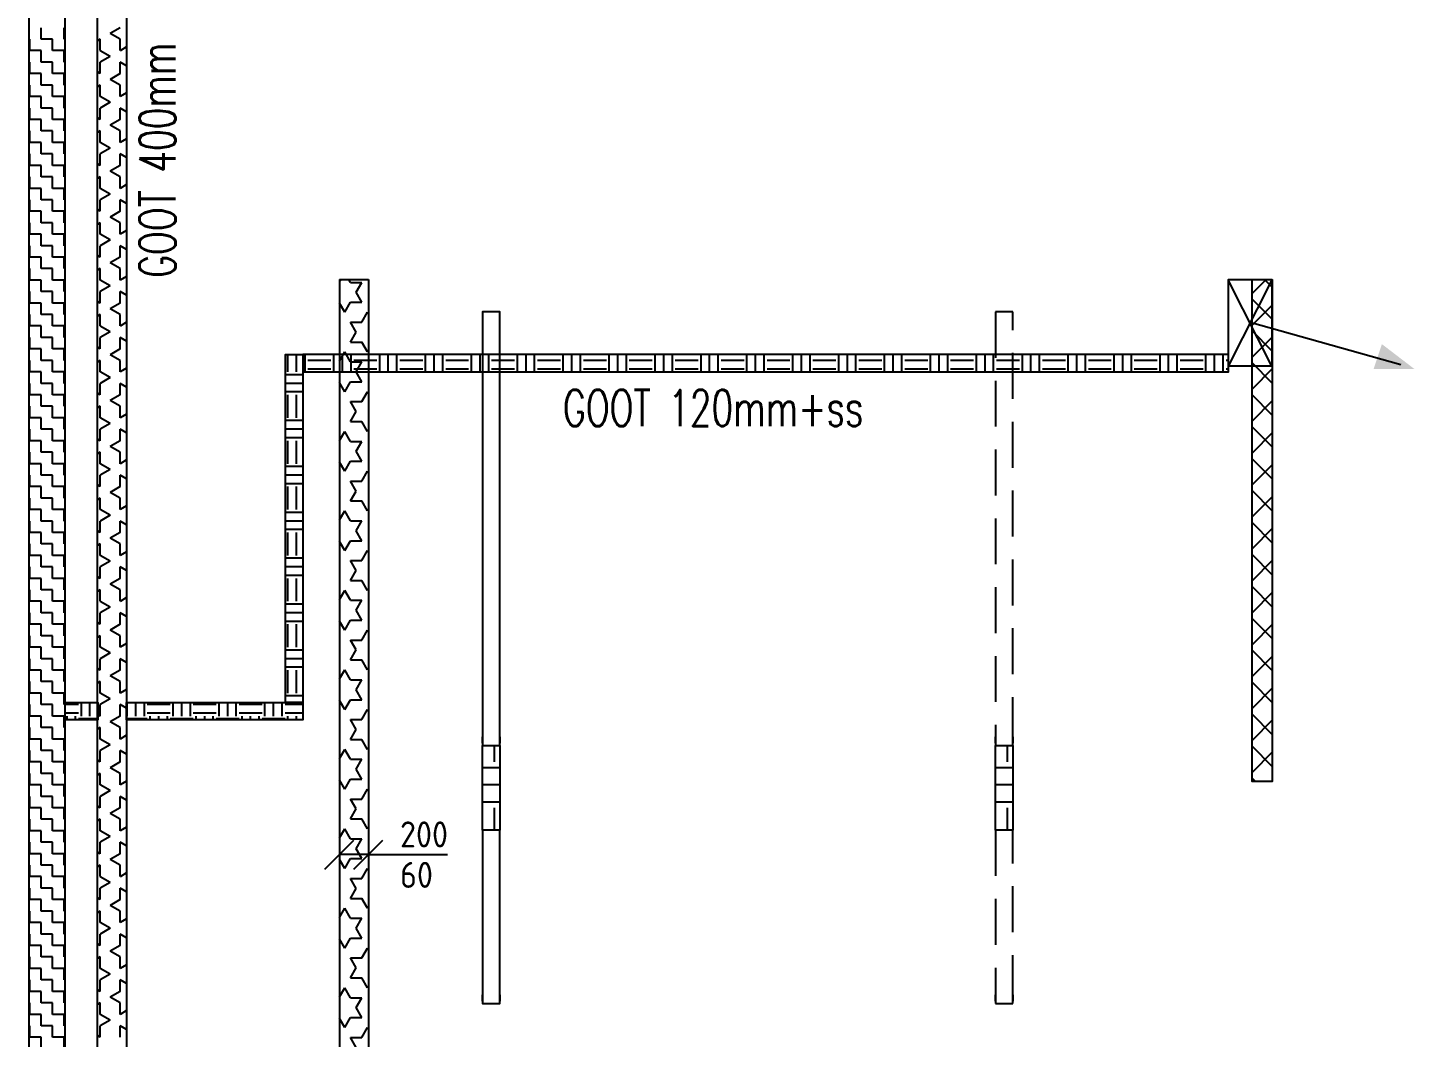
# Model space of a CAD drawing. Header units: millimetres. Extents: x -3262 to 109714, y 0 to 217318.
# Drawn here: x 57907 to 67498, y 182205 to 189190 of the extents above; entities that cross this region are included whole.
import ezdxf

# ---------------------------------------------------------------- set-up
doc = ezdxf.new("R2010")
doc.units = ezdxf.units.MM
doc.header["$LTSCALE"] = 100
doc.linetypes.add('HIDDEN2', pattern=[4.7625, 3.175, -1.5875])
for name, color, linetype in [('ByLayer', 2, 'Continuous'), ('EL6131--_ENERGIEBEDR (1996)', 2, 'Continuous'), ('EL6131--_GEBOUWINST (1996)', 2, 'Continuous'), ('EL6131--_KG_D', 3, 'Continuous'), ('EM6131--_KG', 1, 'Continuous')]:
    doc.layers.add(name, color=color, linetype=linetype)
doc.styles.add('CofelyArial', font='arial.ttf')
doc.styles.add('ROMANS', font='ROMANS', dxfattribs={"width": 0.7})
doc.styles.add('STABICAD-018', font='ISOCP.SHX', dxfattribs={"height": 1.8})

# ---------------------------------------------------------------- blocks, each defined once
blk = doc.blocks.new('*X62')
at = {"color": 0}
for p, q in [((27025.1, 8905.5), (27049.4, 8929.8)), ((27228.4, 8789.8), (27088.4, 8929.8)), ((27130.4, 8789.8), (27270.4, 8929.8)), ((27449.4, 8789.8), (27309.4, 8929.8)), ((27351.4, 8789.8), (27491.4, 8929.8)), ((27670.4, 8789.8), (27530.4, 8929.8)), ((27572.3, 8789.8), (27712.3, 8929.8)), ((27891.3, 8789.8), (27751.3, 8929.8)), ((27793.3, 8789.8), (27933.3, 8929.8)), ((28112.3, 8789.8), (27972.3, 8929.8)), ((28014.3, 8789.8), (28154.3, 8929.8)), ((28333.3, 8789.8), (28193.3, 8929.8)), ((28235.3, 8789.8), (28375.3, 8929.8)), ((28554.3, 8789.8), (28414.3, 8929.8)), ((28456.2, 8789.8), (28596.2, 8929.8)), ((28775.2, 8789.8), (28635.2, 8929.8)), ((28677.2, 8789.8), (28817.2, 8929.8)), ((28996.2, 8789.8), (28856.2, 8929.8)), ((28898.2, 8789.8), (29038.2, 8929.8)), ((29217.2, 8789.8), (29077.2, 8929.8)), ((29119.1, 8789.8), (29259.1, 8929.8)), ((29438.1, 8789.8), (29298.1, 8929.8)), ((29340.1, 8789.8), (29480.1, 8929.8)), ((29659.1, 8789.8), (29519.1, 8929.8)), ((29561.1, 8789.8), (29701.1, 8929.8)), ((29880.1, 8789.8), (29740.1, 8929.8)), ((29782.1, 8789.8), (29922.1, 8929.8)), ((30101.1, 8789.8), (29961.1, 8929.8)), ((30003, 8789.8), (30143, 8929.8)), ((30322, 8789.8), (30182, 8929.8)), ((30224, 8789.8), (30364, 8929.8)), ((30500.1, 8832.7), (30403, 8929.8)), ((30445, 8789.8), (30500.1, 8844.9))]:
    blk.add_line(p, q, dxfattribs=at)
blk = doc.blocks.new('PIJL-UIT')
at = {"layer": 'ByLayer', "color": 2}
blk.add_line((0, 0), (2.92, 10.41), dxfattribs=at)
blk.add_solid([(3.228, 11.35), (1.515, 9.111), (3.239, 8.536)], dxfattribs=at)
blk = doc.blocks.new('NV-1')
at = {"layer": 'ByLayer'}
for p, q in [((0, 4), (7.91, 0)), ((0, 0), (7.91, 4))]:
    blk.add_line(p, q, dxfattribs=at)
blk.add_lwpolyline([(0, 0), (8, 0), (8, 4), (0, 4)], close=True, dxfattribs=at)
blk = doc.blocks.new('*X85')
at = {"color": 0}
for p, q in [((26709.7, 13734.7), (26709.7, 13854.7)), ((26828.8, 13734.7), (26828.8, 13854.7)), ((26947.8, 13734.7), (26947.8, 13854.7)), ((26516.4, 13771.6), (26670, 13771.6)), ((26987.5, 13771.6), (27101.4, 13771.6))]:
    blk.add_line(p, q, dxfattribs=at)
blk = doc.blocks.new('*X107')
at = {"color": 0}
for p, q in [((27285.2, 16172.7), (27285.2, 16316.1)), ((27305, 16311.6), (27399.1, 16311.6)), ((27305, 16252), (27399.1, 16252)), ((27279.1, 16152.8), (27305, 16152.8)), ((27305, 16192.5), (27399.1, 16192.5)), ((27324.8, 16013.9), (27324.8, 16172.7)), ((27384.4, 16013.9), (27384.4, 16172.7)), ((27279.1, 16093.3), (27305, 16093.3)), ((27279.1, 16033.8), (27305, 16033.8)), ((27285.2, 15855.2), (27285.2, 16013.9)), ((27305, 15994.1), (27399.1, 15994.1)), ((27305, 15934.5), (27399.1, 15934.5)), ((27279.1, 15835.3), (27305, 15835.3)), ((27305, 15875), (27399.1, 15875)), ((27324.8, 15696.4), (27324.8, 15855.2)), ((27384.4, 15696.4), (27384.4, 15855.2)), ((27279.1, 15775.8), (27305, 15775.8)), ((27279.1, 15716.2), (27305, 15716.2)), ((27285.2, 15537.7), (27285.2, 15696.4)), ((27305, 15676.6), (27399.1, 15676.6)), ((27305, 15617), (27399.1, 15617)), ((27305, 15557.5), (27399.1, 15557.5)), ((27324.8, 15378.9), (27324.8, 15537.7)), ((27384.4, 15378.9), (27384.4, 15537.7)), ((27279.1, 15517.8), (27305, 15517.8)), ((27279.1, 15458.3), (27305, 15458.3)), ((27279.1, 15398.8), (27305, 15398.8)), ((27285.2, 15220.2), (27285.2, 15378.9)), ((27305, 15359.1), (27399.1, 15359.1)), ((27305, 15299.5), (27399.1, 15299.5)), ((27279.1, 15200.3), (27305, 15200.3)), ((27305, 15240), (27399.1, 15240)), ((27324.8, 15097.1), (27324.8, 15220.2)), ((27384.4, 15097.1), (27384.4, 15220.2)), ((27443.9, 15097.1), (27443.9, 15217.1)), ((27463.8, 15200.3), (27622.5, 15200.3)), ((27642.3, 15097.1), (27642.3, 15217.1)), ((27701.9, 15097.1), (27701.9, 15217.1)), ((27761.4, 15097.1), (27761.4, 15217.1)), ((27781.2, 15200.3), (27940, 15200.3)), ((27959.8, 15097.1), (27959.8, 15217.1)), ((28019.4, 15097.1), (28019.4, 15217.1)), ((28078.9, 15097.1), (28078.9, 15217.1)), ((28098.8, 15200.3), (28257.5, 15200.3)), ((28277.3, 15097.1), (28277.3, 15217.1)), ((28336.9, 15097.1), (28336.9, 15217.1)), ((28396.4, 15097.1), (28396.4, 15217.1)), ((28416.2, 15200.3), (28575, 15200.3)), ((28594.8, 15097.1), (28594.8, 15217.1)), ((28654.4, 15097.1), (28654.4, 15217.1)), ((28713.9, 15097.1), (28713.9, 15217.1)), ((28733.8, 15200.3), (28892.5, 15200.3)), ((28912.3, 15097.1), (28912.3, 15217.1)), ((28971.9, 15097.1), (28971.9, 15217.1)), ((29031.4, 15097.1), (29031.4, 15217.1)), ((29051.2, 15200.3), (29210, 15200.3)), ((29229.8, 15097.1), (29229.8, 15217.1)), ((29289.4, 15097.1), (29289.4, 15217.1)), ((29348.9, 15097.1), (29348.9, 15217.1)), ((29368.8, 15200.3), (29527.5, 15200.3)), ((29547.3, 15097.1), (29547.3, 15217.1)), ((29606.9, 15097.1), (29606.9, 15217.1)), ((29666.4, 15097.1), (29666.4, 15217.1)), ((29686.2, 15200.3), (29805.8, 15200.3)), ((27279.1, 15140.8), (27305, 15140.8)), ((27463.8, 15140.8), (27622.5, 15140.8)), ((27781.2, 15140.8), (27940, 15140.8)), ((28098.8, 15140.8), (28257.5, 15140.8)), ((28416.2, 15140.8), (28575, 15140.8)), ((28733.8, 15140.8), (28892.5, 15140.8)), ((29051.2, 15140.8), (29210, 15140.8)), ((29368.8, 15140.8), (29527.5, 15140.8)), ((29686.2, 15140.8), (29805.8, 15140.8)), ((29686.2, 15081.2), (29805.8, 15081.2)), ((29706.1, 14902.7), (29706.1, 15061.4)), ((29765.6, 14902.7), (29765.6, 15061.4)), ((29685.8, 15041.6), (29686.2, 15041.6)), ((29685.8, 14982), (29686.2, 14982)), ((29685.8, 14922.5), (29686.2, 14922.5)), ((29686.2, 14882.8), (29805.8, 14882.8)), ((29686.2, 14823.3), (29805.8, 14823.3)), ((29685.8, 14724.1), (29686.2, 14724.1)), ((29686.2, 14763.8), (29805.8, 14763.8)), ((29706.1, 14585.2), (29706.1, 14743.9)), ((29765.6, 14585.2), (29765.6, 14743.9)), ((29685.8, 14664.5), (29686.2, 14664.5)), ((29685.8, 14605), (29686.2, 14605)), ((29686.2, 14565.3), (29805.8, 14565.3)), ((29686.2, 14505.8), (29805.8, 14505.8)), ((29685.8, 14406.6), (29686.2, 14406.6)), ((29686.2, 14446.2), (29805.8, 14446.2)), ((29706.1, 14267.7), (29706.1, 14426.4)), ((29765.6, 14267.7), (29765.6, 14426.4)), ((29685.8, 14347), (29686.2, 14347)), ((29685.8, 14287.5), (29686.2, 14287.5)), ((29686.2, 14247.8), (29805.8, 14247.8)), ((29686.2, 14188.3), (29805.8, 14188.3)), ((29686.2, 14128.8), (29805.8, 14128.8)), ((29706.1, 13950.2), (29706.1, 14108.9)), ((29765.6, 13950.2), (29765.6, 14108.9)), ((29685.8, 14089.1), (29686.2, 14089.1)), ((29685.8, 14029.5), (29686.2, 14029.5)), ((29685.8, 13970), (29686.2, 13970)), ((29686.2, 13930.3), (29805.8, 13930.3)), ((29686.2, 13870.8), (29805.8, 13870.8)), ((29686.2, 13811.2), (29805.8, 13811.2)), ((29685.8, 13771.6), (29686.2, 13771.6)), ((29706.1, 13632.7), (29706.1, 13791.4)), ((29765.6, 13632.7), (29765.6, 13791.4)), ((29685.8, 13712), (29686.2, 13712)), ((29685.8, 13652.5), (29686.2, 13652.5)), ((29686.2, 13612.8), (29805.8, 13612.8)), ((29686.2, 13553.3), (29805.8, 13553.3)), ((29685.8, 13454.1), (29686.2, 13454.1)), ((29686.2, 13493.8), (29805.8, 13493.8)), ((29706.1, 13315.2), (29706.1, 13473.9)), ((29765.6, 13315.2), (29765.6, 13473.9)), ((29685.8, 13394.5), (29686.2, 13394.5)), ((29685.8, 13335), (29686.2, 13335)), ((29686.2, 13295.3), (29805.8, 13295.3)), ((29686.2, 13235.8), (29805.8, 13235.8)), ((29686.2, 13176.2), (29805.8, 13176.2)), ((29706.1, 12997.7), (29706.1, 13156.4)), ((29765.6, 12997.7), (29765.6, 13156.4)), ((29685.8, 13136.6), (29686.2, 13136.6)), ((29685.8, 13077), (29686.2, 13077)), ((29685.8, 13017.5), (29686.2, 13017.5)), ((29686.2, 12977.8), (29805.8, 12977.8)), ((29686.2, 12918.3), (29805.8, 12918.3)), ((29686.2, 12858.8), (29805.8, 12858.8)), ((29685.8, 12819.1), (29686.2, 12819.1)), ((29685.8, 12759.5), (29686.2, 12759.5)), ((29706.1, 12680.2), (29706.1, 12838.9)), ((29765.6, 12680.2), (29765.6, 12838.9)), ((29685.8, 12700), (29686.2, 12700)), ((29686.2, 12660.3), (29805.8, 12660.3)), ((29686.2, 12600.8), (29805.8, 12600.8)), ((29685.8, 12501.6), (29686.2, 12501.6)), ((29686.2, 12541.2), (29805.8, 12541.2)), ((29706.1, 12362.7), (29706.1, 12521.4)), ((29765.6, 12362.7), (29765.6, 12521.4)), ((29685.8, 12442), (29686.2, 12442)), ((29685.8, 12382.5), (29686.2, 12382.5)), ((29686.2, 12342.8), (29805.8, 12342.8)), ((29686.2, 12283.3), (29805.8, 12283.3)), ((29685.8, 12184.1), (29686.2, 12184.1)), ((29686.2, 12223.8), (29805.8, 12223.8)), ((29706.1, 12045.2), (29706.1, 12203.9)), ((29765.6, 12045.2), (29765.6, 12203.9)), ((29685.8, 12124.5), (29686.2, 12124.5)), ((29685.8, 12065), (29686.2, 12065)), ((29686.2, 12025.3), (29805.8, 12025.3)), ((29686.2, 11965.8), (29805.8, 11965.8)), ((29686.2, 11906.2), (29805.8, 11906.2)), ((29685.8, 11866.6), (29686.2, 11866.6)), ((29685.8, 11807), (29686.2, 11807)), ((29706.1, 11727.7), (29706.1, 11886.4)), ((29765.6, 11727.7), (29765.6, 11886.4)), ((29685.8, 11747.5), (29686.2, 11747.5)), ((29686.2, 11707.8), (29805.8, 11707.8)), ((29686.2, 11648.3), (29805.8, 11648.3)), ((29685.8, 11549.1), (29686.2, 11549.1)), ((29686.2, 11588.8), (29805.8, 11588.8)), ((29706.1, 11410.2), (29706.1, 11568.9)), ((29765.6, 11410.2), (29765.6, 11568.9)), ((29685.8, 11489.5), (29686.2, 11489.5)), ((29685.8, 11430), (29686.2, 11430)), ((29686.2, 11390.3), (29805.8, 11390.3)), ((29686.2, 11330.8), (29805.8, 11330.8)), ((29685.8, 11231.6), (29686.2, 11231.6)), ((29686.2, 11271.2), (29805.8, 11271.2)), ((29706.1, 11092.7), (29706.1, 11251.4)), ((29765.6, 11092.7), (29765.6, 11251.4)), ((29685.8, 11172), (29686.2, 11172)), ((29685.8, 11112.5), (29686.2, 11112.5)), ((29686.2, 11072.8), (29805.8, 11072.8)), ((29686.2, 11013.3), (29805.8, 11013.3)), ((29686.2, 10953.8), (29805.8, 10953.8)), ((29706.1, 10775.2), (29706.1, 10933.9)), ((29765.6, 10775.2), (29765.6, 10933.9)), ((29685.8, 10914.1), (29686.2, 10914.1)), ((29685.8, 10854.5), (29686.2, 10854.5)), ((29685.8, 10795), (29686.2, 10795)), ((29686.2, 10755.3), (29805.8, 10755.3)), ((29686.2, 10695.8), (29805.8, 10695.8)), ((29685.8, 10596.6), (29686.2, 10596.6)), ((29686.2, 10636.2), (29805.8, 10636.2)), ((29706.1, 10457.7), (29706.1, 10616.4)), ((29765.6, 10457.7), (29765.6, 10616.4)), ((29685.8, 10537), (29686.2, 10537)), ((29685.8, 10477.5), (29686.2, 10477.5)), ((29686.2, 10437.8), (29805.8, 10437.8)), ((29686.2, 10378.3), (29805.8, 10378.3)), ((29685.8, 10279.1), (29686.2, 10279.1)), ((29686.2, 10318.8), (29805.8, 10318.8)), ((29706.1, 10140.2), (29706.1, 10298.9)), ((29765.6, 10140.2), (29765.6, 10298.9)), ((29685.8, 10219.5), (29686.2, 10219.5)), ((29685.8, 10160), (29686.2, 10160)), ((29686.2, 10120.3), (29805.8, 10120.3)), ((29686.2, 10060.8), (29805.8, 10060.8)), ((29686.2, 10001.2), (29805.8, 10001.2)), ((29706.1, 9822.7), (29706.1, 9981.4)), ((29765.6, 9822.7), (29765.6, 9981.4)), ((29685.8, 9961.6), (29686.2, 9961.6)), ((29685.8, 9902), (29686.2, 9902)), ((29685.8, 9842.5), (29686.2, 9842.5)), ((29686.2, 9802.8), (29805.8, 9802.8)), ((29686.2, 9743.3), (29805.8, 9743.3)), ((29685.8, 9644.1), (29686.2, 9644.1)), ((29686.2, 9683.8), (29805.8, 9683.8)), ((29706.1, 9505.2), (29706.1, 9663.9)), ((29765.6, 9505.2), (29765.6, 9663.9)), ((29685.8, 9584.5), (29686.2, 9584.5)), ((29685.8, 9525), (29686.2, 9525)), ((29686.2, 9485.3), (29805.8, 9485.3)), ((29686.2, 9425.8), (29805.8, 9425.8)), ((29685.8, 9326.6), (29686.2, 9326.6)), ((29686.2, 9366.2), (29805.8, 9366.2)), ((29706.1, 9187.7), (29706.1, 9346.4)), ((29765.6, 9187.7), (29765.6, 9346.4)), ((29685.8, 9267), (29686.2, 9267)), ((29685.8, 9207.5), (29686.2, 9207.5)), ((29686.2, 9167.8), (29805.8, 9167.8)), ((29686.2, 9108.3), (29805.8, 9108.3)), ((29686.2, 9048.8), (29805.8, 9048.8)), ((29706.1, 8870.2), (29706.1, 9028.9)), ((29765.6, 8870.2), (29765.6, 9028.9)), ((29685.8, 9009.1), (29686.2, 9009.1)), ((29685.8, 8949.5), (29686.2, 8949.5)), ((29685.8, 8890), (29686.2, 8890)), ((29686.2, 8850.3), (29805.8, 8850.3)), ((29686.2, 8790.8), (29805.8, 8790.8)), ((29686.2, 8731.2), (29805.8, 8731.2)), ((29706.1, 8694.4), (29706.1, 8711.4)), ((29765.6, 8694.4), (29765.6, 8711.4))]:
    blk.add_line(p, q, dxfattribs=at)
blk = doc.blocks.new('*X108')
at = {"color": 0}
for p, q in [((27279.1, 16728.3), (27305, 16728.3)), ((27324.8, 16648.9), (27324.8, 16741.7)), ((27384.4, 16648.9), (27384.4, 16741.7)), ((27279.1, 16668.8), (27305, 16668.8)), ((27285.2, 16516.1), (27285.2, 16648.9)), ((27305, 16629.1), (27399.1, 16629.1)), ((27305, 16569.5), (27399.1, 16569.5))]:
    blk.add_line(p, q, dxfattribs=at)
blk = doc.blocks.new('*X109')
at = {"color": 0}
for p, q in [((25082.5, 16986.2), (25161.9, 16986.2)), ((25082.5, 16906.9), (25082.5, 16986.2)), ((25161.9, 16986.2), (25161.9, 16991.7)), ((25241.2, 16986.2), (25320.6, 16986.2)), ((25241.2, 16906.9), (25241.2, 16986.2)), ((25320.6, 16986.2), (25320.6, 16991.7)), ((25400, 16986.2), (25479.4, 16986.2)), ((25400, 16906.9), (25400, 16986.2)), ((25479.4, 16986.2), (25479.4, 16991.7)), ((25558.8, 16986.2), (25638.1, 16986.2)), ((25558.8, 16906.9), (25558.8, 16986.2)), ((25638.1, 16986.2), (25638.1, 16991.7)), ((25717.5, 16986.2), (25796.9, 16986.2)), ((25717.5, 16906.9), (25717.5, 16986.2)), ((25796.9, 16986.2), (25796.9, 16991.7)), ((25876.2, 16986.2), (25955.6, 16986.2)), ((25876.2, 16906.9), (25876.2, 16986.2)), ((25955.6, 16986.2), (25955.6, 16991.7)), ((26035, 16986.2), (26114.4, 16986.2)), ((26035, 16906.9), (26035, 16986.2)), ((26114.4, 16986.2), (26114.4, 16991.7)), ((26193.8, 16986.2), (26273.1, 16986.2)), ((26193.8, 16906.9), (26193.8, 16986.2)), ((26273.1, 16986.2), (26273.1, 16991.7)), ((26352.5, 16986.2), (26431.9, 16986.2)), ((26352.5, 16906.9), (26352.5, 16986.2)), ((26431.9, 16986.2), (26431.9, 16991.7)), ((26511.2, 16986.2), (26590.6, 16986.2)), ((26511.2, 16906.9), (26511.2, 16986.2)), ((26590.6, 16986.2), (26590.6, 16991.7)), ((26670, 16986.2), (26749.4, 16986.2)), ((26670, 16906.9), (26670, 16986.2)), ((26749.4, 16986.2), (26749.4, 16991.7)), ((26828.8, 16986.2), (26908.1, 16986.2)), ((26828.8, 16906.9), (26828.8, 16986.2)), ((26908.1, 16986.2), (26908.1, 16991.7)), ((26987.5, 16986.2), (27066.9, 16986.2)), ((26987.5, 16906.9), (26987.5, 16986.2)), ((27066.9, 16986.2), (27066.9, 16991.7)), ((27146.2, 16986.2), (27225.6, 16986.2)), ((27146.2, 16906.9), (27146.2, 16986.2)), ((27225.6, 16986.2), (27225.6, 16991.7)), ((27305, 16986.2), (27384.4, 16986.2)), ((27305, 16906.9), (27305, 16986.2)), ((27384.4, 16986.2), (27384.4, 16991.7)), ((27463.8, 16986.2), (27543.1, 16986.2)), ((27463.8, 16906.9), (27463.8, 16986.2)), ((27543.1, 16986.2), (27543.1, 16991.7)), ((27622.5, 16986.2), (27701.9, 16986.2)), ((27622.5, 16906.9), (27622.5, 16986.2)), ((27701.9, 16986.2), (27701.9, 16991.7)), ((27781.2, 16986.2), (27860.6, 16986.2)), ((27781.2, 16906.9), (27781.2, 16986.2)), ((27860.6, 16986.2), (27860.6, 16991.7)), ((27940, 16986.2), (28019.4, 16986.2)), ((27940, 16906.9), (27940, 16986.2)), ((28019.4, 16986.2), (28019.4, 16991.7)), ((28098.8, 16986.2), (28178.1, 16986.2)), ((28098.8, 16906.9), (28098.8, 16986.2)), ((28178.1, 16986.2), (28178.1, 16991.7)), ((28257.5, 16986.2), (28336.9, 16986.2)), ((28257.5, 16906.9), (28257.5, 16986.2)), ((28336.9, 16986.2), (28336.9, 16991.7)), ((28416.2, 16986.2), (28495.6, 16986.2)), ((28416.2, 16906.9), (28416.2, 16986.2)), ((28495.6, 16986.2), (28495.6, 16991.7)), ((28575, 16986.2), (28654.4, 16986.2)), ((28575, 16906.9), (28575, 16986.2)), ((28654.4, 16986.2), (28654.4, 16991.7)), ((28733.8, 16986.2), (28813.1, 16986.2)), ((28733.8, 16906.9), (28733.8, 16986.2)), ((28813.1, 16986.2), (28813.1, 16991.7)), ((28892.5, 16986.2), (28971.9, 16986.2)), ((28892.5, 16906.9), (28892.5, 16986.2)), ((28971.9, 16986.2), (28971.9, 16991.7)), ((29051.2, 16986.2), (29130.6, 16986.2)), ((29051.2, 16906.9), (29051.2, 16986.2)), ((29130.6, 16986.2), (29130.6, 16991.7)), ((29210, 16986.2), (29289.4, 16986.2)), ((29210, 16906.9), (29210, 16986.2)), ((29289.4, 16986.2), (29289.4, 16991.7)), ((29368.8, 16986.2), (29448.1, 16986.2)), ((29368.8, 16906.9), (29368.8, 16986.2)), ((29448.1, 16986.2), (29448.1, 16991.7)), ((29527.5, 16986.2), (29606.9, 16986.2)), ((29527.5, 16906.9), (29527.5, 16986.2)), ((29606.9, 16986.2), (29606.9, 16991.7)), ((29686.2, 16986.2), (29765.6, 16986.2)), ((29686.2, 16906.9), (29686.2, 16986.2)), ((29765.6, 16986.2), (29765.6, 16991.7)), ((29845, 16986.2), (29924.4, 16986.2)), ((29845, 16906.9), (29845, 16986.2)), ((29924.4, 16986.2), (29924.4, 16991.7)), ((30003.8, 16986.2), (30083.1, 16986.2)), ((30003.8, 16906.9), (30003.8, 16986.2)), ((30083.1, 16986.2), (30083.1, 16991.7)), ((30162.5, 16986.2), (30241.9, 16986.2)), ((30162.5, 16906.9), (30162.5, 16986.2)), ((30241.9, 16986.2), (30241.9, 16991.7)), ((30321.2, 16986.2), (30400.6, 16986.2)), ((30321.2, 16906.9), (30321.2, 16986.2)), ((30400.6, 16986.2), (30400.6, 16991.7)), ((30480, 16986.2), (30559.4, 16986.2)), ((30480, 16906.9), (30480, 16986.2)), ((30559.4, 16986.2), (30559.4, 16991.7)), ((30638.8, 16986.2), (30718.1, 16986.2)), ((30638.8, 16906.9), (30638.8, 16986.2)), ((30718.1, 16986.2), (30718.1, 16991.7)), ((30797.5, 16986.2), (30876.9, 16986.2)), ((30797.5, 16906.9), (30797.5, 16986.2)), ((30876.9, 16986.2), (30876.9, 16991.7)), ((30956.2, 16986.2), (31035.6, 16986.2)), ((30956.2, 16906.9), (30956.2, 16986.2)), ((31035.6, 16986.2), (31035.6, 16991.7)), ((31115, 16986.2), (31194.4, 16986.2)), ((31115, 16906.9), (31115, 16986.2)), ((31194.4, 16986.2), (31194.4, 16991.7)), ((31273.8, 16986.2), (31353.1, 16986.2)), ((31273.8, 16906.9), (31273.8, 16986.2)), ((31353.1, 16986.2), (31353.1, 16991.7)), ((31432.5, 16986.2), (31511.9, 16986.2)), ((31432.5, 16906.9), (31432.5, 16986.2)), ((31511.9, 16986.2), (31511.9, 16991.7)), ((31591.2, 16986.2), (31670.6, 16986.2)), ((31591.2, 16906.9), (31591.2, 16986.2)), ((31670.6, 16986.2), (31670.6, 16991.7)), ((31750, 16986.2), (31829.4, 16986.2)), ((31750, 16906.9), (31750, 16986.2)), ((31829.4, 16986.2), (31829.4, 16991.7)), ((31908.8, 16986.2), (31988.1, 16986.2)), ((31908.8, 16906.9), (31908.8, 16986.2)), ((31988.1, 16986.2), (31988.1, 16991.7)), ((25003.1, 16906.9), (25082.5, 16906.9)), ((25161.9, 16906.9), (25241.2, 16906.9)), ((25161.9, 16827.5), (25161.9, 16906.9)), ((25320.6, 16906.9), (25400, 16906.9)), ((25320.6, 16827.5), (25320.6, 16906.9)), ((25479.4, 16906.9), (25558.8, 16906.9)), ((25479.4, 16827.5), (25479.4, 16906.9)), ((25638.1, 16906.9), (25717.5, 16906.9)), ((25638.1, 16827.5), (25638.1, 16906.9)), ((25796.9, 16906.9), (25876.2, 16906.9)), ((25796.9, 16827.5), (25796.9, 16906.9)), ((25955.6, 16906.9), (26035, 16906.9)), ((25955.6, 16827.5), (25955.6, 16906.9)), ((26114.4, 16906.9), (26193.8, 16906.9)), ((26114.4, 16827.5), (26114.4, 16906.9)), ((26273.1, 16906.9), (26352.5, 16906.9)), ((26273.1, 16827.5), (26273.1, 16906.9)), ((26431.9, 16906.9), (26511.2, 16906.9)), ((26431.9, 16827.5), (26431.9, 16906.9)), ((26590.6, 16906.9), (26670, 16906.9)), ((26590.6, 16827.5), (26590.6, 16906.9)), ((26749.4, 16906.9), (26828.8, 16906.9)), ((26749.4, 16827.5), (26749.4, 16906.9)), ((26908.1, 16906.9), (26987.5, 16906.9)), ((26908.1, 16827.5), (26908.1, 16906.9)), ((27066.9, 16906.9), (27146.2, 16906.9)), ((27066.9, 16827.5), (27066.9, 16906.9)), ((27225.6, 16906.9), (27305, 16906.9)), ((27225.6, 16827.5), (27225.6, 16906.9)), ((27384.4, 16906.9), (27463.8, 16906.9)), ((27384.4, 16827.5), (27384.4, 16906.9)), ((27543.1, 16906.9), (27622.5, 16906.9)), ((27543.1, 16827.5), (27543.1, 16906.9)), ((27701.9, 16906.9), (27781.2, 16906.9)), ((27701.9, 16827.5), (27701.9, 16906.9)), ((27860.6, 16906.9), (27940, 16906.9)), ((27860.6, 16827.5), (27860.6, 16906.9)), ((28019.4, 16906.9), (28098.8, 16906.9)), ((28019.4, 16827.5), (28019.4, 16906.9)), ((28178.1, 16906.9), (28257.5, 16906.9)), ((28178.1, 16827.5), (28178.1, 16906.9)), ((28336.9, 16906.9), (28416.2, 16906.9)), ((28336.9, 16827.5), (28336.9, 16906.9)), ((28495.6, 16906.9), (28575, 16906.9)), ((28495.6, 16827.5), (28495.6, 16906.9)), ((28654.4, 16906.9), (28733.8, 16906.9)), ((28654.4, 16827.5), (28654.4, 16906.9)), ((28813.1, 16906.9), (28892.5, 16906.9)), ((28813.1, 16827.5), (28813.1, 16906.9)), ((28971.9, 16906.9), (29051.2, 16906.9)), ((28971.9, 16827.5), (28971.9, 16906.9)), ((29130.6, 16906.9), (29210, 16906.9)), ((29130.6, 16827.5), (29130.6, 16906.9)), ((29289.4, 16906.9), (29368.8, 16906.9)), ((29289.4, 16827.5), (29289.4, 16906.9)), ((29448.1, 16906.9), (29527.5, 16906.9)), ((29448.1, 16827.5), (29448.1, 16906.9)), ((29606.9, 16906.9), (29686.2, 16906.9)), ((29606.9, 16827.5), (29606.9, 16906.9)), ((29765.6, 16906.9), (29845, 16906.9)), ((29765.6, 16827.5), (29765.6, 16906.9)), ((29924.4, 16906.9), (30003.8, 16906.9)), ((29924.4, 16827.5), (29924.4, 16906.9)), ((30083.1, 16906.9), (30162.5, 16906.9)), ((30083.1, 16827.5), (30083.1, 16906.9)), ((30241.9, 16906.9), (30321.2, 16906.9)), ((30241.9, 16827.5), (30241.9, 16906.9)), ((30400.6, 16906.9), (30480, 16906.9)), ((30400.6, 16827.5), (30400.6, 16906.9)), ((30559.4, 16906.9), (30638.8, 16906.9)), ((30559.4, 16827.5), (30559.4, 16906.9)), ((30718.1, 16906.9), (30797.5, 16906.9)), ((30718.1, 16827.5), (30718.1, 16906.9)), ((30876.9, 16906.9), (30956.2, 16906.9)), ((30876.9, 16827.5), (30876.9, 16906.9)), ((31035.6, 16906.9), (31115, 16906.9)), ((31035.6, 16827.5), (31035.6, 16906.9)), ((31194.4, 16906.9), (31273.8, 16906.9)), ((31194.4, 16827.5), (31194.4, 16906.9)), ((31353.1, 16906.9), (31432.5, 16906.9)), ((31353.1, 16827.5), (31353.1, 16906.9)), ((31511.9, 16906.9), (31591.2, 16906.9)), ((31511.9, 16827.5), (31511.9, 16906.9)), ((31670.6, 16906.9), (31750, 16906.9)), ((31670.6, 16827.5), (31670.6, 16906.9)), ((31829.4, 16906.9), (31908.8, 16906.9)), ((31829.4, 16827.5), (31829.4, 16906.9)), ((31988.1, 16906.9), (32067.5, 16906.9)), ((31988.1, 16827.5), (31988.1, 16906.9)), ((25082.5, 16827.5), (25161.9, 16827.5)), ((25082.5, 16748.1), (25082.5, 16827.5)), ((25241.2, 16827.5), (25320.6, 16827.5)), ((25241.2, 16748.1), (25241.2, 16827.5)), ((25400, 16827.5), (25479.4, 16827.5)), ((25400, 16748.1), (25400, 16827.5)), ((25558.8, 16827.5), (25638.1, 16827.5)), ((25558.8, 16748.1), (25558.8, 16827.5)), ((25717.5, 16827.5), (25796.9, 16827.5)), ((25717.5, 16748.1), (25717.5, 16827.5)), ((25876.2, 16827.5), (25955.6, 16827.5)), ((25876.2, 16748.1), (25876.2, 16827.5)), ((26035, 16827.5), (26114.4, 16827.5)), ((26035, 16748.1), (26035, 16827.5)), ((26193.8, 16827.5), (26273.1, 16827.5)), ((26193.8, 16748.1), (26193.8, 16827.5)), ((26352.5, 16827.5), (26431.9, 16827.5)), ((26352.5, 16748.1), (26352.5, 16827.5)), ((26511.2, 16827.5), (26590.6, 16827.5)), ((26511.2, 16748.1), (26511.2, 16827.5)), ((26670, 16827.5), (26749.4, 16827.5)), ((26670, 16748.1), (26670, 16827.5)), ((26828.8, 16827.5), (26908.1, 16827.5)), ((26828.8, 16748.1), (26828.8, 16827.5)), ((26987.5, 16827.5), (27066.9, 16827.5)), ((26987.5, 16748.1), (26987.5, 16827.5)), ((27146.2, 16827.5), (27225.6, 16827.5)), ((27146.2, 16748.1), (27146.2, 16827.5)), ((27305, 16827.5), (27384.4, 16827.5)), ((27305, 16748.1), (27305, 16827.5)), ((27463.8, 16827.5), (27543.1, 16827.5)), ((27463.8, 16748.1), (27463.8, 16827.5)), ((27622.5, 16827.5), (27701.9, 16827.5)), ((27622.5, 16748.1), (27622.5, 16827.5)), ((27781.2, 16827.5), (27860.6, 16827.5)), ((27781.2, 16748.1), (27781.2, 16827.5)), ((27940, 16827.5), (28019.4, 16827.5)), ((27940, 16748.1), (27940, 16827.5)), ((28098.8, 16827.5), (28178.1, 16827.5)), ((28098.8, 16748.1), (28098.8, 16827.5)), ((28257.5, 16827.5), (28336.9, 16827.5)), ((28257.5, 16748.1), (28257.5, 16827.5)), ((28416.2, 16827.5), (28495.6, 16827.5)), ((28416.2, 16748.1), (28416.2, 16827.5)), ((28575, 16827.5), (28654.4, 16827.5)), ((28575, 16748.1), (28575, 16827.5)), ((28733.8, 16827.5), (28813.1, 16827.5)), ((28733.8, 16748.1), (28733.8, 16827.5)), ((28892.5, 16827.5), (28971.9, 16827.5)), ((28892.5, 16748.1), (28892.5, 16827.5)), ((29051.2, 16827.5), (29130.6, 16827.5)), ((29051.2, 16748.1), (29051.2, 16827.5)), ((29210, 16827.5), (29289.4, 16827.5)), ((29210, 16748.1), (29210, 16827.5)), ((29368.8, 16827.5), (29448.1, 16827.5)), ((29368.8, 16748.1), (29368.8, 16827.5)), ((29527.5, 16827.5), (29606.9, 16827.5)), ((29527.5, 16748.1), (29527.5, 16827.5)), ((29686.2, 16827.5), (29765.6, 16827.5)), ((29686.2, 16748.1), (29686.2, 16827.5)), ((29845, 16827.5), (29924.4, 16827.5)), ((29845, 16748.1), (29845, 16827.5)), ((30003.8, 16827.5), (30083.1, 16827.5)), ((30003.8, 16748.1), (30003.8, 16827.5)), ((30162.5, 16827.5), (30241.9, 16827.5)), ((30162.5, 16748.1), (30162.5, 16827.5)), ((30321.2, 16827.5), (30400.6, 16827.5)), ((30321.2, 16748.1), (30321.2, 16827.5)), ((30480, 16827.5), (30559.4, 16827.5)), ((30480, 16748.1), (30480, 16827.5)), ((30638.8, 16827.5), (30718.1, 16827.5)), ((30638.8, 16748.1), (30638.8, 16827.5)), ((30797.5, 16827.5), (30876.9, 16827.5)), ((30797.5, 16748.1), (30797.5, 16827.5)), ((30956.2, 16827.5), (31035.6, 16827.5)), ((30956.2, 16748.1), (30956.2, 16827.5)), ((31115, 16827.5), (31194.4, 16827.5)), ((31115, 16748.1), (31115, 16827.5)), ((31273.8, 16827.5), (31353.1, 16827.5)), ((31273.8, 16748.1), (31273.8, 16827.5)), ((31432.5, 16827.5), (31511.9, 16827.5)), ((31432.5, 16748.1), (31432.5, 16827.5)), ((31591.2, 16827.5), (31670.6, 16827.5)), ((31591.2, 16748.1), (31591.2, 16827.5)), ((31750, 16827.5), (31829.4, 16827.5)), ((31750, 16748.1), (31750, 16827.5)), ((31908.8, 16827.5), (31988.1, 16827.5)), ((31908.8, 16748.1), (31908.8, 16827.5)), ((25003.1, 16748.1), (25082.5, 16748.1)), ((25161.9, 16748.1), (25241.2, 16748.1)), ((25161.9, 16741.7), (25161.9, 16748.1)), ((25320.6, 16748.1), (25400, 16748.1)), ((25320.6, 16741.7), (25320.6, 16748.1)), ((25479.4, 16748.1), (25558.8, 16748.1)), ((25479.4, 16741.7), (25479.4, 16748.1)), ((25638.1, 16748.1), (25717.5, 16748.1)), ((25638.1, 16741.7), (25638.1, 16748.1)), ((25796.9, 16748.1), (25876.2, 16748.1)), ((25796.9, 16741.7), (25796.9, 16748.1)), ((25955.6, 16748.1), (26035, 16748.1)), ((25955.6, 16741.7), (25955.6, 16748.1)), ((26114.4, 16748.1), (26193.8, 16748.1)), ((26114.4, 16741.7), (26114.4, 16748.1)), ((26273.1, 16748.1), (26352.5, 16748.1)), ((26273.1, 16741.7), (26273.1, 16748.1)), ((26431.9, 16748.1), (26511.2, 16748.1)), ((26431.9, 16741.7), (26431.9, 16748.1)), ((26590.6, 16748.1), (26670, 16748.1)), ((26590.6, 16741.7), (26590.6, 16748.1)), ((26749.4, 16748.1), (26828.8, 16748.1)), ((26749.4, 16741.7), (26749.4, 16748.1)), ((26908.1, 16748.1), (26987.5, 16748.1)), ((26908.1, 16741.7), (26908.1, 16748.1)), ((27066.9, 16748.1), (27146.2, 16748.1)), ((27066.9, 16741.7), (27066.9, 16748.1)), ((27225.6, 16748.1), (27305, 16748.1)), ((27225.6, 16741.7), (27225.6, 16748.1)), ((27384.4, 16748.1), (27463.8, 16748.1)), ((27384.4, 16741.7), (27384.4, 16748.1)), ((27543.1, 16748.1), (27622.5, 16748.1)), ((27543.1, 16741.7), (27543.1, 16748.1)), ((27701.9, 16748.1), (27781.2, 16748.1)), ((27701.9, 16741.7), (27701.9, 16748.1)), ((27860.6, 16748.1), (27940, 16748.1)), ((27860.6, 16741.7), (27860.6, 16748.1)), ((28019.4, 16748.1), (28098.8, 16748.1)), ((28019.4, 16741.7), (28019.4, 16748.1)), ((28178.1, 16748.1), (28257.5, 16748.1)), ((28178.1, 16741.7), (28178.1, 16748.1)), ((28336.9, 16748.1), (28416.2, 16748.1)), ((28336.9, 16741.7), (28336.9, 16748.1)), ((28495.6, 16748.1), (28575, 16748.1)), ((28495.6, 16741.7), (28495.6, 16748.1)), ((28654.4, 16748.1), (28733.8, 16748.1)), ((28654.4, 16741.7), (28654.4, 16748.1)), ((28813.1, 16748.1), (28892.5, 16748.1)), ((28813.1, 16741.7), (28813.1, 16748.1)), ((28971.9, 16748.1), (29051.2, 16748.1)), ((28971.9, 16741.7), (28971.9, 16748.1)), ((29130.6, 16748.1), (29210, 16748.1)), ((29130.6, 16741.7), (29130.6, 16748.1)), ((29289.4, 16748.1), (29368.8, 16748.1)), ((29289.4, 16741.7), (29289.4, 16748.1)), ((29448.1, 16748.1), (29527.5, 16748.1)), ((29448.1, 16741.7), (29448.1, 16748.1)), ((29606.9, 16748.1), (29686.2, 16748.1)), ((29606.9, 16741.7), (29606.9, 16748.1)), ((29765.6, 16748.1), (29845, 16748.1)), ((29765.6, 16741.7), (29765.6, 16748.1)), ((29924.4, 16748.1), (30003.8, 16748.1)), ((29924.4, 16741.7), (29924.4, 16748.1)), ((30083.1, 16748.1), (30162.5, 16748.1)), ((30083.1, 16741.7), (30083.1, 16748.1)), ((30241.9, 16748.1), (30321.2, 16748.1)), ((30241.9, 16741.7), (30241.9, 16748.1)), ((30400.6, 16748.1), (30480, 16748.1)), ((30400.6, 16741.7), (30400.6, 16748.1)), ((30559.4, 16748.1), (30638.8, 16748.1)), ((30559.4, 16741.7), (30559.4, 16748.1)), ((30718.1, 16748.1), (30797.5, 16748.1)), ((30718.1, 16741.7), (30718.1, 16748.1)), ((30876.9, 16748.1), (30956.2, 16748.1)), ((30876.9, 16741.7), (30876.9, 16748.1)), ((31035.6, 16748.1), (31115, 16748.1)), ((31035.6, 16741.7), (31035.6, 16748.1)), ((31194.4, 16748.1), (31273.8, 16748.1)), ((31194.4, 16741.7), (31194.4, 16748.1)), ((31353.1, 16748.1), (31432.5, 16748.1)), ((31353.1, 16741.7), (31353.1, 16748.1)), ((31511.9, 16748.1), (31591.2, 16748.1)), ((31511.9, 16741.7), (31511.9, 16748.1)), ((31670.6, 16748.1), (31750, 16748.1)), ((31670.6, 16741.7), (31670.6, 16748.1)), ((31829.4, 16748.1), (31908.8, 16748.1)), ((31829.4, 16741.7), (31829.4, 16748.1)), ((31988.1, 16748.1), (32067.5, 16748.1)), ((31988.1, 16741.7), (31988.1, 16748.1))]:
    blk.add_line(p, q, dxfattribs=at)
blk = doc.blocks.new('*X110')
at = {"color": 0}
for p, q in [((25082.5, 16497.8), (25093.7, 16517.3)), ((25082.5, 16497.8), (25161.9, 16497.8)), ((25201.6, 16429), (25161.9, 16497.8)), ((25201.6, 16429), (25241.2, 16497.8)), ((25241.2, 16497.8), (25320.6, 16497.8)), ((25320.6, 16497.8), (25309.4, 16517.3)), ((25400, 16497.8), (25411.3, 16517.3)), ((25400, 16497.8), (25479.4, 16497.8)), ((25519.1, 16429), (25479.4, 16497.8)), ((25519.1, 16429), (25558.7, 16497.8)), ((25558.8, 16497.8), (25638.1, 16497.8)), ((25638.1, 16497.8), (25626.8, 16517.3)), ((25717.5, 16497.8), (25728.8, 16517.3)), ((25717.5, 16497.8), (25796.9, 16497.8)), ((25836.6, 16429), (25796.9, 16497.8)), ((25836.6, 16429), (25876.2, 16497.8)), ((25876.2, 16497.8), (25955.6, 16497.8)), ((25955.6, 16497.8), (25944.3, 16517.3)), ((26035, 16497.8), (26046.3, 16517.4)), ((26035, 16497.8), (26114.4, 16497.8)), ((26154.1, 16429), (26114.4, 16497.8)), ((26154.1, 16429), (26193.7, 16497.8)), ((26193.8, 16497.8), (26273.1, 16497.8)), ((26273.1, 16497.8), (26261.8, 16517.4)), ((26352.5, 16497.8), (26363.8, 16517.4)), ((26352.5, 16497.8), (26431.9, 16497.8)), ((26471.6, 16429), (26431.9, 16497.8)), ((26471.6, 16429), (26511.2, 16497.8)), ((26511.2, 16497.8), (26590.6, 16497.8)), ((26590.6, 16497.8), (26579.3, 16517.4)), ((26670, 16497.8), (26681.3, 16517.4)), ((26670, 16497.8), (26749.4, 16497.8)), ((26789.1, 16429), (26749.4, 16497.8)), ((26789.1, 16429), (26828.7, 16497.8)), ((26828.8, 16497.8), (26908.1, 16497.8)), ((26908.1, 16497.8), (26896.8, 16517.4)), ((26987.5, 16497.8), (26998.8, 16517.4)), ((26987.5, 16497.8), (27066.9, 16497.8)), ((27106.6, 16429), (27066.9, 16497.8)), ((27106.6, 16429), (27146.2, 16497.8)), ((27146.2, 16497.8), (27225.6, 16497.8)), ((27225.6, 16497.8), (27214.3, 16517.5)), ((27305, 16497.8), (27316.4, 16517.5)), ((27305, 16497.8), (27384.4, 16497.8)), ((27424.1, 16429), (27384.4, 16497.8)), ((27424.1, 16429), (27463.7, 16497.8)), ((27463.8, 16497.8), (27543.1, 16497.8)), ((27543.1, 16497.8), (27531.7, 16517.5)), ((27622.5, 16497.8), (27633.9, 16517.5)), ((27622.5, 16497.8), (27701.9, 16497.8)), ((27741.6, 16429), (27701.9, 16497.8)), ((27741.6, 16429), (27781.2, 16497.8)), ((27781.2, 16497.8), (27860.6, 16497.8)), ((27860.6, 16497.8), (27849.2, 16517.5)), ((27940, 16497.8), (27951.4, 16517.5)), ((27940, 16497.8), (28019.4, 16497.8)), ((28059.1, 16429), (28019.4, 16497.8)), ((28059.1, 16429), (28098.7, 16497.8)), ((28098.8, 16497.8), (28178.1, 16497.8)), ((28178.1, 16497.8), (28166.7, 16517.6)), ((28257.5, 16497.8), (28268.9, 16517.6)), ((28257.5, 16497.8), (28336.9, 16497.8)), ((28376.6, 16429), (28336.9, 16497.8)), ((28376.6, 16429), (28416.2, 16497.8)), ((28416.2, 16497.8), (28495.6, 16497.8)), ((28495.6, 16497.8), (28484.2, 16517.6)), ((28575, 16497.8), (28586.4, 16517.6)), ((28575, 16497.8), (28654.4, 16497.8)), ((28694.1, 16429), (28654.4, 16497.8)), ((28694.1, 16429), (28733.7, 16497.8)), ((28733.8, 16497.8), (28813.1, 16497.8)), ((28813.1, 16497.8), (28801.7, 16517.6)), ((28892.5, 16497.8), (28903.9, 16517.6)), ((28892.5, 16497.8), (28971.9, 16497.8)), ((29011.6, 16429), (28971.9, 16497.8)), ((29011.6, 16429), (29051.2, 16497.8)), ((29051.2, 16497.8), (29130.6, 16497.8)), ((29130.6, 16497.8), (29119.2, 16517.6)), ((29210, 16497.8), (29221.5, 16517.7)), ((29210, 16497.8), (29289.4, 16497.8)), ((29329.1, 16429), (29289.4, 16497.8)), ((29329.1, 16429), (29368.7, 16497.8)), ((29368.8, 16497.8), (29448.1, 16497.8)), ((29448.1, 16497.8), (29436.6, 16517.7)), ((29527.5, 16497.8), (29539, 16517.7)), ((29527.5, 16497.8), (29606.9, 16497.8)), ((29646.6, 16429), (29606.9, 16497.8)), ((29646.6, 16429), (29686.2, 16497.8)), ((29686.2, 16497.8), (29765.6, 16497.8)), ((29765.6, 16497.8), (29754.1, 16517.7)), ((29845, 16497.8), (29856.5, 16517.7)), ((29845, 16497.8), (29924.4, 16497.8)), ((29964.1, 16429), (29924.4, 16497.8)), ((29964.1, 16429), (30003.7, 16497.8)), ((30003.8, 16497.8), (30083.1, 16497.8)), ((30083.1, 16497.8), (30071.6, 16517.7)), ((30162.5, 16497.8), (30174, 16517.7)), ((30162.5, 16497.8), (30241.9, 16497.8)), ((30281.6, 16429), (30241.9, 16497.8)), ((30281.6, 16429), (30321.2, 16497.8)), ((30321.2, 16497.8), (30400.6, 16497.8)), ((30400.6, 16497.8), (30389.1, 16517.8)), ((30480, 16497.8), (30491.5, 16517.8)), ((30480, 16497.8), (30559.4, 16497.8)), ((30599.1, 16429), (30559.4, 16497.8)), ((30599.1, 16429), (30638.7, 16497.8)), ((30638.8, 16497.8), (30718.1, 16497.8)), ((30718.1, 16497.8), (30706.6, 16517.8)), ((30797.5, 16497.8), (30809.1, 16517.8)), ((30797.5, 16497.8), (30876.9, 16497.8)), ((30916.6, 16429), (30876.9, 16497.8)), ((30916.6, 16429), (30956.2, 16497.8)), ((30956.2, 16497.8), (31035.6, 16497.8)), ((31035.6, 16497.8), (31024, 16517.8)), ((31115, 16497.8), (31126.6, 16517.8)), ((31115, 16497.8), (31194.4, 16497.8)), ((31234.1, 16429), (31194.4, 16497.8)), ((31234.1, 16429), (31273.7, 16497.8)), ((31273.8, 16497.8), (31353.1, 16497.8)), ((31353.1, 16497.8), (31341.5, 16517.8)), ((31432.5, 16497.8), (31444.1, 16517.9)), ((31432.5, 16497.8), (31511.9, 16497.8)), ((31551.6, 16429), (31511.9, 16497.8)), ((31551.6, 16429), (31591.2, 16497.8)), ((31591.2, 16497.8), (31670.6, 16497.8)), ((31670.6, 16497.8), (31659, 16517.9)), ((31750, 16497.8), (31761.6, 16517.9)), ((31750, 16497.8), (31829.4, 16497.8)), ((31869.1, 16429), (31829.4, 16497.8)), ((31869.1, 16429), (31908.7, 16497.8)), ((31908.8, 16497.8), (31988.1, 16497.8)), ((31988.1, 16497.8), (31976.5, 16517.9)), ((25320.6, 16360.3), (25360.3, 16429)), ((25400, 16360.3), (25360.3, 16429)), ((25638.1, 16360.3), (25677.8, 16429)), ((25717.5, 16360.3), (25677.8, 16429)), ((25955.6, 16360.3), (25995.3, 16429)), ((26035, 16360.3), (25995.3, 16429)), ((26273.1, 16360.3), (26312.8, 16429)), ((26352.5, 16360.3), (26312.8, 16429)), ((26590.6, 16360.3), (26630.3, 16429)), ((26670, 16360.3), (26630.3, 16429)), ((26908.1, 16360.3), (26947.8, 16429)), ((26987.5, 16360.3), (26947.8, 16429)), ((27225.6, 16360.3), (27265.3, 16429)), ((27305, 16360.3), (27265.3, 16429)), ((27543.1, 16360.3), (27582.8, 16429)), ((27622.5, 16360.3), (27582.8, 16429)), ((27860.6, 16360.3), (27900.3, 16429)), ((27940, 16360.3), (27900.3, 16429)), ((28178.1, 16360.3), (28217.8, 16429)), ((28257.5, 16360.3), (28217.8, 16429)), ((28495.6, 16360.3), (28535.3, 16429)), ((28575, 16360.3), (28535.3, 16429)), ((28813.1, 16360.3), (28852.8, 16429)), ((28892.5, 16360.3), (28852.8, 16429)), ((29130.6, 16360.3), (29170.3, 16429)), ((29210, 16360.3), (29170.3, 16429)), ((29448.1, 16360.3), (29487.8, 16429)), ((29527.5, 16360.3), (29487.8, 16429)), ((29765.6, 16360.3), (29805.3, 16429)), ((29845, 16360.3), (29805.3, 16429)), ((30083.1, 16360.3), (30122.8, 16429)), ((30162.5, 16360.3), (30122.8, 16429)), ((30400.6, 16360.3), (30440.3, 16429)), ((30480, 16360.3), (30440.3, 16429)), ((30718.1, 16360.3), (30757.8, 16429)), ((30797.5, 16360.3), (30757.8, 16429)), ((31035.6, 16360.3), (31075.3, 16429)), ((31115, 16360.3), (31075.3, 16429)), ((31353.1, 16360.3), (31392.8, 16429)), ((31432.5, 16360.3), (31392.8, 16429)), ((31670.6, 16360.3), (31710.3, 16429)), ((31750, 16360.3), (31710.3, 16429)), ((31988.1, 16360.3), (32027.8, 16429)), ((32067.5, 16360.3), (32027.8, 16429)), ((25082.5, 16360.3), (25161.9, 16360.3)), ((25136.3, 16316.1), (25161.9, 16360.3)), ((25241.2, 16360.3), (25320.6, 16360.3)), ((25266.8, 16316.1), (25241.2, 16360.3)), ((25400, 16360.3), (25479.4, 16360.3)), ((25453.8, 16316.1), (25479.4, 16360.3)), ((25584.3, 16316.1), (25558.7, 16360.3)), ((25558.8, 16360.3), (25638.1, 16360.3)), ((25717.5, 16360.3), (25796.9, 16360.3)), ((25771.3, 16316.1), (25796.9, 16360.3)), ((25876.2, 16360.3), (25955.6, 16360.3)), ((25901.8, 16316.1), (25876.2, 16360.3)), ((26035, 16360.3), (26114.4, 16360.3)), ((26088.8, 16316.1), (26114.4, 16360.3)), ((26219.3, 16316.1), (26193.7, 16360.3)), ((26193.8, 16360.3), (26273.1, 16360.3)), ((26352.5, 16360.3), (26431.9, 16360.3)), ((26406.3, 16316.1), (26431.9, 16360.3)), ((26511.2, 16360.3), (26590.6, 16360.3)), ((26536.8, 16316.1), (26511.2, 16360.3)), ((26670, 16360.3), (26749.4, 16360.3)), ((26723.8, 16316.1), (26749.4, 16360.3)), ((26854.3, 16316.1), (26828.7, 16360.3)), ((26828.8, 16360.3), (26908.1, 16360.3)), ((26987.5, 16360.3), (27066.9, 16360.3)), ((27041.3, 16316.1), (27066.9, 16360.3)), ((27146.2, 16360.3), (27225.6, 16360.3)), ((27171.8, 16316.1), (27146.2, 16360.3)), ((27305, 16360.3), (27384.4, 16360.3)), ((27358.8, 16316.1), (27384.4, 16360.3)), ((27489.3, 16316.1), (27463.7, 16360.3)), ((27463.8, 16360.3), (27543.1, 16360.3)), ((27622.5, 16360.3), (27701.9, 16360.3)), ((27676.3, 16316.1), (27701.9, 16360.3)), ((27781.2, 16360.3), (27860.6, 16360.3)), ((27806.8, 16316.1), (27781.2, 16360.3)), ((27940, 16360.3), (28019.4, 16360.3)), ((27993.8, 16316.1), (28019.4, 16360.3)), ((28124.3, 16316.1), (28098.7, 16360.3)), ((28098.8, 16360.3), (28178.1, 16360.3)), ((28257.5, 16360.3), (28336.9, 16360.3)), ((28311.3, 16316.1), (28336.9, 16360.3)), ((28416.2, 16360.3), (28495.6, 16360.3)), ((28441.8, 16316.1), (28416.2, 16360.3)), ((28575, 16360.3), (28654.4, 16360.3)), ((28628.8, 16316.1), (28654.4, 16360.3)), ((28759.3, 16316.1), (28733.7, 16360.3)), ((28733.8, 16360.3), (28813.1, 16360.3)), ((28892.5, 16360.3), (28971.9, 16360.3)), ((28946.3, 16316.1), (28971.9, 16360.3)), ((29051.2, 16360.3), (29130.6, 16360.3)), ((29076.8, 16316.1), (29051.2, 16360.3)), ((29210, 16360.3), (29289.4, 16360.3)), ((29263.8, 16316.1), (29289.4, 16360.3)), ((29394.3, 16316.1), (29368.7, 16360.3)), ((29368.8, 16360.3), (29448.1, 16360.3)), ((29527.5, 16360.3), (29606.9, 16360.3)), ((29581.3, 16316.1), (29606.9, 16360.3)), ((29686.2, 16360.3), (29765.6, 16360.3)), ((29711.8, 16316.1), (29686.2, 16360.3)), ((29845, 16360.3), (29924.4, 16360.3)), ((29898.8, 16316.1), (29924.4, 16360.3)), ((30029.3, 16316.1), (30003.7, 16360.3)), ((30003.8, 16360.3), (30083.1, 16360.3)), ((30162.5, 16360.3), (30241.9, 16360.3)), ((30216.3, 16316.1), (30241.9, 16360.3)), ((30321.2, 16360.3), (30400.6, 16360.3)), ((30346.8, 16316.1), (30321.2, 16360.3)), ((30480, 16360.3), (30559.4, 16360.3)), ((30533.8, 16316.1), (30559.4, 16360.3)), ((30664.3, 16316.1), (30638.7, 16360.3)), ((30638.8, 16360.3), (30718.1, 16360.3)), ((30797.5, 16360.3), (30876.9, 16360.3)), ((30851.3, 16316.1), (30876.9, 16360.3)), ((30956.2, 16360.3), (31035.6, 16360.3)), ((30981.8, 16316.1), (30956.2, 16360.3)), ((31115, 16360.3), (31194.4, 16360.3)), ((31168.8, 16316.1), (31194.4, 16360.3)), ((31299.3, 16316.1), (31273.7, 16360.3)), ((31273.8, 16360.3), (31353.1, 16360.3)), ((31432.5, 16360.3), (31511.9, 16360.3)), ((31486.3, 16316.1), (31511.9, 16360.3)), ((31591.2, 16360.3), (31670.6, 16360.3)), ((31616.8, 16316.1), (31591.2, 16360.3)), ((31750, 16360.3), (31829.4, 16360.3)), ((31803.8, 16316.1), (31829.4, 16360.3)), ((31934.3, 16316.1), (31908.7, 16360.3)), ((31908.8, 16360.3), (31988.1, 16360.3))]:
    blk.add_line(p, q, dxfattribs=at)
blk = doc.blocks.new('*U135')
at = {"color": 0, "linetype": 'Continuous'}
for p, q in [((0, 100, -2730), (5640.8, 100, -2730)), ((0, -100, -2730), (0, 100, -2730)), ((5640.8, -100, -2730), (5640.8, 100, -2730)), ((0, -100, -2730), (5640.8, -100, -2730))]:
    blk.add_line(p, q, dxfattribs=at)
at = {"color": 1, "style": 'CofelyArial'}
for tag in ['CODE', 'SECTIONCODE', 'POSITIONCODE']:
    blk.add_attdef(tag, (60163.2, 187449.1, 2730), '', height=1.8, dxfattribs=at)
blk = doc.blocks.new('*U136')
at = {"color": 0, "linetype": 'Continuous'}
for p, q in [((-300, -100, -2730), (-100, 100, -2730)), ((-100, -100, -2730), (100, 100, -2730)), ((0, 0, -2730), (-200, 0, -2730)), ((0, 0, -2730), (119, 0, -2730)), ((119, 0, -2730), (547.7, 0, -2730))]:
    blk.add_line(p, q, dxfattribs=at)
at = {"color": 0, "linetype": 'Continuous', "style": 'STABICAD-018'}
for s, p in [('200', (219, 50, -2730)), ('60', (219, -230, -2730))]:
    blk.add_text(s, height=180, dxfattribs=at).set_placement(p)
at = {"color": 1, "style": 'CofelyArial'}
blk.add_attdef('CODE', (60263.2, 183468.8, 2730), '', height=1.8, dxfattribs=at)

msp = doc.modelspace()

# ---------------------------------------------------------------- hatches: boundary and pattern name
at = {"layer": 'EL6131--_ENERGIEBEDR (1996)', "linetype": 'Continuous'}
h = msp.add_hatch(dxfattribs=at)
h.set_pattern_fill('STARS', color=1, scale=25)
h.set_pattern_definition([(0, (-24474.63, 66306.86), (0, 137.48153), [79.375, -79.375]), (60, (-24474.63, 66306.86), (-119.0625, 68.74077), [79.375, -79.375]), (120, (-24434.94, 66375.6), (-119.0625, -68.74077), [79.375, -79.375])])
h.paths.add_polyline_path([(60063.2, 181808.3), (60263.2, 181808.3), (60263.2, 187449.1), (60063.2, 187449.1)])

# ---------------------------------------------------------------- linework, layer by layer
at = {"layer": 'EL6131--_ENERGIEBEDR (1996)', "color": 2, "linetype": 'Continuous'}
for p, q in [((61052.4, 184224.1), (61172.4, 184224.1)), ((64600.9, 183639.1), (64600.9, 184224.1)), ((64600.9, 184224.1), (64720.9, 184224.1)), ((64720.9, 184224.1), (64720.9, 183639.1)), ((61172.4, 183639.1), (61052.4, 183639.1)), ((64720.9, 183639.1), (64600.9, 183639.1))]:
    msp.add_line(p, q, dxfattribs=at)
at = {"layer": 'EL6131--_ENERGIEBEDR (1996)'}
for points in [[(58165.4, 186158.4), (58165.4, 189374.1), (59863.4, 189374.1), (59863.4, 189778.6), (58165.4, 189778.6), (58165.4, 191685.4), (58165.4, 206921.1), (57907.1, 206921.1), (57915.4, 191485.4), (57915.4, 169007.8), (58165.4, 169007.8)], [(59810, 186928.5), (59810, 184521.8), (59690, 184521.8), (59690, 186928.5)], [(58165.4, 184521.8), (58391, 184521.8), (58391, 184401.8), (58165.4, 184401.8)], [(58591, 184521.8), (59810, 184521.8), (59810, 184401.8), (58591, 184401.8)]]:
    msp.add_lwpolyline(points, close=True, dxfattribs=at)
at = {"layer": 'EL6131--_ENERGIEBEDR (1996)', "color": 2, "linetype": 'Continuous'}
for points in [[(58165.4, 194551.8), (58391, 194551.8), (58391, 206921.1), (58591, 206921.1), (58591, 192035.7), (58591, 190178.6), (59665.6, 190178.6), (59665.6, 190897.4), (59969, 190897.4), (59969, 189928.6), (58591, 189928.6), (58591, 169007.8), (58391, 169007.8), (58391, 169087.2), (58391, 169287.2), (58390.6, 173234.2), (58165.4, 173234.2), (58165.4, 173354.2), (58390.6, 173354.2), (58388.7, 194351.8), (58165.4, 194351.8), (58165.3, 194551.8)], [(59810, 186808.5), (61032.8, 186808.5), (61152.8, 186808.5), (66212.6, 186808.5), (66212.6, 186928.5), (61152.8, 186928.5), (61032.8, 186928.5), (59810, 186928.5), (59810, 186808.5)]]:
    msp.add_lwpolyline(points, dxfattribs=at)
at = {"layer": 'EL6131--_ENERGIEBEDR (1996)', "color": 2, "linetype": 'HIDDEN2'}
for points in [[(64600.9, 184241), (64600.9, 184284.9), (64600.9, 184224.1), (64720.9, 184224.1), (64720.9, 184284.9), (64720.9, 184241), (64720.9, 187224.1), (64600.9, 187224.1)], [(64600.9, 182456), (64600.9, 182499.9), (64600.9, 182439.1), (64720.9, 182439.1), (64720.9, 182499.9), (64720.9, 182456), (64720.9, 183639.1), (64600.9, 183639.1)]]:
    msp.add_lwpolyline(points, close=True, dxfattribs=at)
at = {"layer": 'EL6131--_GEBOUWINST (1996)', "color": 2, "linetype": 'Continuous'}
msp.add_lwpolyline([(66515.6, 187449.1), (66515.6, 183974.1), (66375.6, 183974.1), (66375.6, 187449.1)], close=True, dxfattribs=at)
at = {"layer": 'EL6131--_KG_D', "linetype": 'Continuous'}
for p, q in [((61052.4, 183639.1), (61052.4, 184224.1)), ((61172.4, 184224.1), (61172.4, 183639.1))]:
    msp.add_line(p, q, dxfattribs=at)
for points in [[(61052.4, 184241), (61052.4, 184284.9), (61052.4, 184224.1), (61172.4, 184224.1), (61172.4, 184284.9), (61172.4, 184241), (61172.4, 187224.1), (61052.4, 187224.1)], [(61052.4, 182456), (61052.4, 182499.9), (61052.4, 182439.1), (61172.4, 182439.1), (61172.4, 182499.9), (61172.4, 182456), (61172.4, 183639.1), (61052.4, 183639.1)]]:
    msp.add_lwpolyline(points, close=True, dxfattribs=at)

# ---------------------------------------------------------------- block references
at = {"layer": 'EL6131--_ENERGIEBEDR (1996)', "color": 1, "linetype": 'Continuous', "rotation": 90}
for name, p in [('*X109', (74907.1, 157122.7)), ('*X110', (74907.1, 157122.7)), ('*X107', (74907.1, 157122.7)), ('*X108', (74907.1, 157122.7)), ('*X85', (74907.1, 157122.7)), ('*X85', (78455.6, 157122.7))]:
    msp.add_blockref(name, p, dxfattribs=at)
at = {"layer": 'EL6131--_ENERGIEBEDR (1996)', "color": 2, "linetype": 'Continuous', "xscale": -75, "yscale": 75, "zscale": 75, "rotation": 270}
msp.add_blockref('NV-1', (66212.6, 186849.1), dxfattribs=at)
at = {"layer": 'EL6131--_ENERGIEBEDR (1996)', "color": 1, "linetype": 'Continuous', "xscale": 100, "yscale": 100, "zscale": 100, "rotation": 270}
msp.add_blockref('PIJL-UIT', (66362.6, 187152.5), dxfattribs=at)
at = {"layer": 'EL6131--_GEBOUWINST (1996)', "color": 1, "linetype": 'Continuous', "rotation": 90}
msp.add_blockref('*X62', (75305.5, 156949.2), dxfattribs=at)
at = {"layer": 'EL6131--_KG_D', "linetype": 'Continuous', "rotation": 270.0000000000012}
msp.add_blockref('*U135', (60163.2, 187449.1, 2730), dxfattribs=at)
at = {"layer": 'EM6131--_KG', "linetype": 'Continuous'}
msp.add_blockref('*U136', (60263.2, 183468.8, 2730), dxfattribs=at)

# ---------------------------------------------------------------- texts
at = {"layer": 'EL6131--_ENERGIEBEDR (1996)', "color": 1, "linetype": 'Continuous', "style": 'ROMANS', "width": 0.7}
msp.add_text('GOOT 400mm', height=250, rotation=90, dxfattribs=at).set_placement((58929.3, 187459.8))
msp.add_text('GOOT 120mm+ss', height=250, dxfattribs=at).set_placement((61609.5, 186434.4))

doc.saveas('drawing.dxf')
